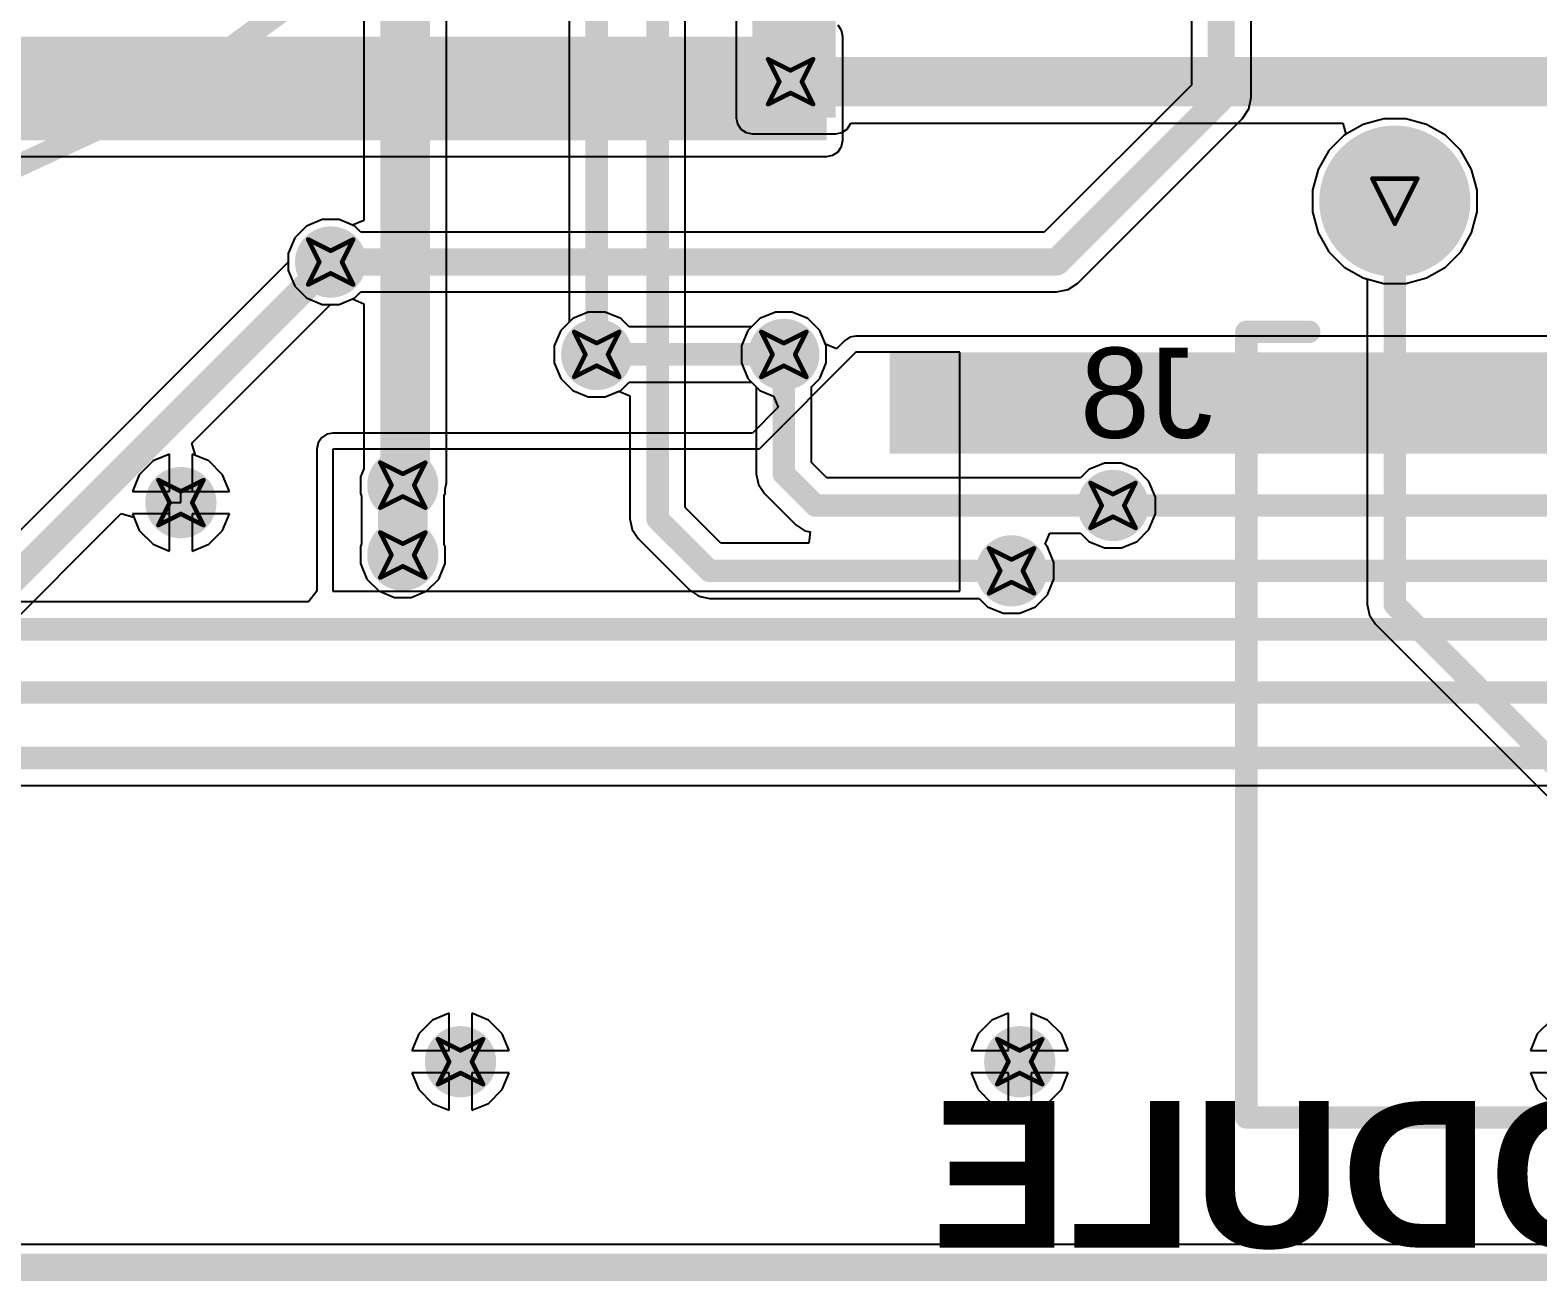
# Model space of a CAD drawing. Header units: inches. Extents: x -48 to 200, y -49 to 27.
# Drawn here: x 2.16 to 2.828, y -0.075 to 0.48 of the extents above; entities that cross this region are included whole.
import ezdxf

# ---------------------------------------------------------------- set-up
doc = ezdxf.new("R2010")
doc.units = ezdxf.units.IN
doc.header["$MEASUREMENT"] = 0
for name, color, linetype in [('Board Outline', 216, 'Continuous'), ('Bottom Layer', 5, 'Continuous'), ('Bottom Overlay', 54, 'Continuous'), ('Bottom Solder', 6, 'Continuous'), ('Drill Drawing', 1, 'Continuous'), ('Multi-Layer', 9, 'Continuous'), ('Pad Holes', 156, 'Continuous'), ('Top Layer', 1, 'Continuous'), ('Top Solder', 216, 'Continuous'), ('Via Holes', 16, 'Continuous')]:
    doc.layers.add(name, color=color, linetype=linetype)
doc.styles.add('Arial', font='', dxfattribs={"height": 0.2})
doc.styles.add('Arial_Bold', font='', dxfattribs={"height": 0.2})
doc.styles.get('Arial').set_extended_font_data('Arial')
doc.styles.get('Arial_Bold').set_extended_font_data('Arial', bold=True)

# ---------------------------------------------------------------- blocks, each defined once
blk = doc.blocks.new('HDR_1_9_F______R_A_B_18')
at = {"layer": 'Bottom Layer'}
h = blk.add_hatch(color=5, dxfattribs=at)
edge = h.paths.add_edge_path()
edge.add_arc((0.8, 0), 0.02953, 0, 360)
at = {"layer": 'Bottom Solder'}
h = blk.add_hatch(color=6, dxfattribs=at)
edge = h.paths.add_edge_path()
edge.add_arc((0.8, 0), 0.03353, 0, 360)
at = {"layer": 'Multi-Layer'}
h = blk.add_hatch(color=9, dxfattribs=at)
edge = h.paths.add_edge_path()
edge.add_arc((0.8, 0), 0.02953, 0, 360)
at = {"layer": 'Pad Holes'}
h = blk.add_hatch(color=7, dxfattribs=at)
edge = h.paths.add_edge_path()
edge.add_arc((0.8, 0), 0.01772, 0, 360)
at = {"layer": 'Top Layer'}
h = blk.add_hatch(color=1, dxfattribs=at)
edge = h.paths.add_edge_path()
edge.add_arc((0.8, 0), 0.02953, 0, 360)
at = {"layer": 'Top Solder'}
h = blk.add_hatch(color=216, dxfattribs=at)
edge = h.paths.add_edge_path()
edge.add_arc((0.8, 0), 0.03353, 0, 360)
at = {"layer": 'Bottom Overlay', "const_width": 0.01}
for points in [[(0.86584, 0.40651), (-0.06584, 0.40651)], [(0.86584, 0.40651), (0.86584, 0.058)], [(0.86584, 0.058), (0.838, 0.058)]]:
    blk.add_lwpolyline(points, dxfattribs=at)
at = {"layer": 'Bottom Overlay', "const_width": 0.005}
for points in [[(0.86334, 0.40651, 1), (0.86834, 0.40651, 1)], [(0.86334, 0.40651, 1), (0.86834, 0.40651, 1)], [(0.8355, 0.058, 1), (0.8405, 0.058, 1)], [(0.86334, 0.058, 1), (0.86834, 0.058, 1)], [(0.86334, 0.058, 1), (0.86834, 0.058, 1)]]:
    blk.add_lwpolyline(points, format="xyb", close=True, dxfattribs=at)
blk = doc.blocks.new('RV4NAYSD503A_B_19')
at = {"layer": 'Bottom Overlay', "const_width": 0.01}
blk.add_lwpolyline([(0.55517, -0.08663, -0.924155), (-0.55796, 0.00126)], format="xyb", dxfattribs=at)

msp = doc.modelspace()

# ---------------------------------------------------------------- hatches: boundary and pattern name
at = {"layer": 'Bottom Layer'}
msp.add_hatch(color=5, dxfattribs=at).paths.add_polyline_path([(2.48, 0.441), (2.517, 0.441), (2.517, 0.792), (2.48, 0.792)])
h = msp.add_hatch(color=5, dxfattribs=at)
edge = h.paths.add_edge_path()
edge.add_arc((2.497, 0.457), 0.01181, 0, 360)
h = msp.add_hatch(color=5, dxfattribs=at)
edge = h.paths.add_edge_path()
edge.add_arc((2.293, 0.377), 0.01181, 0, 360)
h = msp.add_hatch(color=5, dxfattribs=at)
edge = h.paths.add_edge_path()
edge.add_arc((2.411, 0.336), 0.01181, 0, 360)
h = msp.add_hatch(color=5, dxfattribs=at)
edge = h.paths.add_edge_path()
edge.add_arc((2.494, 0.336), 0.01181, 0, 360)
h = msp.add_hatch(color=5, dxfattribs=at)
edge = h.paths.add_edge_path()
edge.add_arc((2.325, 0.278), 0.01181, 0, 360)
h = msp.add_hatch(color=5, dxfattribs=at)
edge = h.paths.add_edge_path()
edge.add_arc((2.22658, 0.27025), 0.01181, 0, 360)
h = msp.add_hatch(color=5, dxfattribs=at)
edge = h.paths.add_edge_path()
edge.add_arc((2.64, 0.269), 0.01181, 0, 360)
h = msp.add_hatch(color=5, dxfattribs=at)
edge = h.paths.add_edge_path()
edge.add_arc((2.325, 0.247), 0.01181, 0, 360)
h = msp.add_hatch(color=5, dxfattribs=at)
edge = h.paths.add_edge_path()
edge.add_arc((2.595, 0.24), 0.01181, 0, 360)
h = msp.add_hatch(color=5, dxfattribs=at)
edge = h.paths.add_edge_path()
edge.add_arc((2.3506, 0.02222), 0.01181, 0, 360)
h = msp.add_hatch(color=5, dxfattribs=at)
edge = h.paths.add_edge_path()
edge.add_arc((2.59863, 0.02222), 0.01181, 0, 360)
at = {"layer": 'Bottom Solder'}
h = msp.add_hatch(color=6, dxfattribs=at)
edge = h.paths.add_edge_path()
edge.add_arc((2.497, 0.457), 0.01581, 0, 360)
h = msp.add_hatch(color=6, dxfattribs=at)
edge = h.paths.add_edge_path()
edge.add_arc((2.293, 0.377), 0.01581, 0, 360)
h = msp.add_hatch(color=6, dxfattribs=at)
edge = h.paths.add_edge_path()
edge.add_arc((2.411, 0.336), 0.01581, 0, 360)
h = msp.add_hatch(color=6, dxfattribs=at)
edge = h.paths.add_edge_path()
edge.add_arc((2.494, 0.336), 0.01581, 0, 360)
h = msp.add_hatch(color=6, dxfattribs=at)
edge = h.paths.add_edge_path()
edge.add_arc((2.325, 0.278), 0.01581, 0, 360)
h = msp.add_hatch(color=6, dxfattribs=at)
edge = h.paths.add_edge_path()
edge.add_arc((2.22658, 0.27025), 0.01581, 0, 360)
h = msp.add_hatch(color=6, dxfattribs=at)
edge = h.paths.add_edge_path()
edge.add_arc((2.64, 0.269), 0.01581, 0, 360)
h = msp.add_hatch(color=6, dxfattribs=at)
edge = h.paths.add_edge_path()
edge.add_arc((2.325, 0.247), 0.01581, 0, 360)
h = msp.add_hatch(color=6, dxfattribs=at)
edge = h.paths.add_edge_path()
edge.add_arc((2.595, 0.24), 0.01581, 0, 360)
h = msp.add_hatch(color=6, dxfattribs=at)
edge = h.paths.add_edge_path()
edge.add_arc((2.3506, 0.02222), 0.01581, 0, 360)
h = msp.add_hatch(color=6, dxfattribs=at)
edge = h.paths.add_edge_path()
edge.add_arc((2.59863, 0.02222), 0.01581, 0, 360)
at = {"layer": 'Top Layer'}
for points in [[(2.513, 0.477), (1.539, 0.477), (1.539, 0.431), (2.513, 0.431)], [(2.541, 0.292), (3.693, 0.292), (3.693, 0.337), (2.541, 0.337)]]:
    msp.add_hatch(color=1, dxfattribs=at).paths.add_polyline_path(points)
h = msp.add_hatch(color=1, dxfattribs=at)
edge = h.paths.add_edge_path()
edge.add_arc((2.497, 0.457), 0.01181, 0, 360)
h = msp.add_hatch(color=1, dxfattribs=at)
edge = h.paths.add_edge_path()
edge.add_arc((2.293, 0.377), 0.01181, 0, 360)
h = msp.add_hatch(color=1, dxfattribs=at)
edge = h.paths.add_edge_path()
edge.add_arc((2.411, 0.336), 0.01181, 0, 360)
h = msp.add_hatch(color=1, dxfattribs=at)
edge = h.paths.add_edge_path()
edge.add_arc((2.494, 0.336), 0.01181, 0, 360)
h = msp.add_hatch(color=1, dxfattribs=at)
edge = h.paths.add_edge_path()
edge.add_arc((2.325, 0.278), 0.01181, 0, 360)
h = msp.add_hatch(color=1, dxfattribs=at)
edge = h.paths.add_edge_path()
edge.add_arc((2.22658, 0.27025), 0.01181, 0, 360)
h = msp.add_hatch(color=1, dxfattribs=at)
edge = h.paths.add_edge_path()
edge.add_arc((2.64, 0.269), 0.01181, 0, 360)
h = msp.add_hatch(color=1, dxfattribs=at)
edge = h.paths.add_edge_path()
edge.add_arc((2.325, 0.247), 0.01181, 0, 360)
h = msp.add_hatch(color=1, dxfattribs=at)
edge = h.paths.add_edge_path()
edge.add_arc((2.595, 0.24), 0.01181, 0, 360)
h = msp.add_hatch(color=1, dxfattribs=at)
edge = h.paths.add_edge_path()
edge.add_arc((2.3506, 0.02222), 0.01181, 0, 360)
h = msp.add_hatch(color=1, dxfattribs=at)
edge = h.paths.add_edge_path()
edge.add_arc((2.59863, 0.02222), 0.01181, 0, 360)
at = {"layer": 'Top Solder'}
h = msp.add_hatch(color=216, dxfattribs=at)
edge = h.paths.add_edge_path()
edge.add_arc((2.497, 0.457), 0.01581, 0, 360)
h = msp.add_hatch(color=216, dxfattribs=at)
edge = h.paths.add_edge_path()
edge.add_arc((2.293, 0.377), 0.01581, 0, 360)
h = msp.add_hatch(color=216, dxfattribs=at)
edge = h.paths.add_edge_path()
edge.add_arc((2.411, 0.336), 0.01581, 0, 360)
h = msp.add_hatch(color=216, dxfattribs=at)
edge = h.paths.add_edge_path()
edge.add_arc((2.494, 0.336), 0.01581, 0, 360)
h = msp.add_hatch(color=216, dxfattribs=at)
edge = h.paths.add_edge_path()
edge.add_arc((2.325, 0.278), 0.01581, 0, 360)
h = msp.add_hatch(color=216, dxfattribs=at)
edge = h.paths.add_edge_path()
edge.add_arc((2.22658, 0.27025), 0.01581, 0, 360)
h = msp.add_hatch(color=216, dxfattribs=at)
edge = h.paths.add_edge_path()
edge.add_arc((2.64, 0.269), 0.01581, 0, 360)
h = msp.add_hatch(color=216, dxfattribs=at)
edge = h.paths.add_edge_path()
edge.add_arc((2.325, 0.247), 0.01581, 0, 360)
h = msp.add_hatch(color=216, dxfattribs=at)
edge = h.paths.add_edge_path()
edge.add_arc((2.595, 0.24), 0.01581, 0, 360)
h = msp.add_hatch(color=216, dxfattribs=at)
edge = h.paths.add_edge_path()
edge.add_arc((2.3506, 0.02222), 0.01581, 0, 360)
h = msp.add_hatch(color=216, dxfattribs=at)
edge = h.paths.add_edge_path()
edge.add_arc((2.59863, 0.02222), 0.01581, 0, 360)
at = {"layer": 'Via Holes'}
h = msp.add_hatch(color=7, dxfattribs=at)
edge = h.paths.add_edge_path()
edge.add_arc((2.497, 0.457), 0.00591, 0, 360)
h = msp.add_hatch(color=7, dxfattribs=at)
edge = h.paths.add_edge_path()
edge.add_arc((2.293, 0.377), 0.00591, 0, 360)
h = msp.add_hatch(color=7, dxfattribs=at)
edge = h.paths.add_edge_path()
edge.add_arc((2.411, 0.336), 0.00591, 0, 360)
h = msp.add_hatch(color=7, dxfattribs=at)
edge = h.paths.add_edge_path()
edge.add_arc((2.494, 0.336), 0.00591, 0, 360)
h = msp.add_hatch(color=7, dxfattribs=at)
edge = h.paths.add_edge_path()
edge.add_arc((2.325, 0.278), 0.00591, 0, 360)
h = msp.add_hatch(color=7, dxfattribs=at)
edge = h.paths.add_edge_path()
edge.add_arc((2.22658, 0.27025), 0.00591, 0, 360)
h = msp.add_hatch(color=7, dxfattribs=at)
edge = h.paths.add_edge_path()
edge.add_arc((2.64, 0.269), 0.00591, 0, 360)
h = msp.add_hatch(color=7, dxfattribs=at)
edge = h.paths.add_edge_path()
edge.add_arc((2.325, 0.247), 0.00591, 0, 360)
h = msp.add_hatch(color=7, dxfattribs=at)
edge = h.paths.add_edge_path()
edge.add_arc((2.595, 0.24), 0.00591, 0, 360)
h = msp.add_hatch(color=7, dxfattribs=at)
edge = h.paths.add_edge_path()
edge.add_arc((2.3506, 0.02222), 0.00591, 0, 360)
h = msp.add_hatch(color=7, dxfattribs=at)
edge = h.paths.add_edge_path()
edge.add_arc((2.59863, 0.02222), 0.00591, 0, 360)

# ---------------------------------------------------------------- linework, layer by layer
at = {"layer": 'Board Outline', "const_width": 0.012}
msp.add_lwpolyline([(-0.067, -0.069), (3.933, -0.069)], dxfattribs=at)
at = {"layer": 'Bottom Layer'}
for p, q in [((2.45024, 0.26807), (2.45024, 1.02413)), ((2.39876, 0.99588), (2.39876, 0.35037)), ((2.47286, 0.792), (2.47286, 0.441)), ((2.30765, 0.75111), (2.30765, 0.39549)), ((2.34435, 0.279), (2.34435, 0.75111)), ((2.47286, 0.441), (2.47341, 0.43827)), ((2.47341, 0.43827), (2.47495, 0.43595)), ((2.47495, 0.43595), (2.47727, 0.43441)), ((2.51973, 0.43441), (2.52205, 0.43595)), ((2.52205, 0.43595), (2.52359, 0.43827)), ((2.52359, 0.43827), (2.52367, 0.43865)), ((2.52367, 0.43865), (2.74196, 0.43865)), ((2.74196, 0.43865), (2.7433, 0.43365)), ((2.47727, 0.43441), (2.48, 0.43386)), ((2.48, 0.43386), (2.517, 0.43386)), ((2.517, 0.43386), (2.51973, 0.43441)), ((2.74257, 0.43323), (2.73577, 0.42643)), ((2.7433, 0.43365), (2.74257, 0.43323)), ((2.73577, 0.42643), (2.73096, 0.4181)), ((2.73096, 0.4181), (2.72847, 0.40881)), ((2.72847, 0.40881), (2.72847, 0.39919)), ((2.28926, 0.39581), (2.28234, 0.39295)), ((2.29674, 0.39581), (2.28926, 0.39581)), ((2.30265, 0.39336), (2.29674, 0.39581)), ((2.30765, 0.39549), (2.30265, 0.39336)), ((2.72847, 0.39919), (2.73096, 0.3899)), ((2.28234, 0.39295), (2.27705, 0.38766)), ((2.73096, 0.3899), (2.73577, 0.38157)), ((2.27705, 0.38766), (2.27419, 0.38074)), ((2.73577, 0.38157), (2.74257, 0.37477)), ((2.27419, 0.37693), (1.96851, 0.07125)), ((2.27419, 0.38074), (2.27419, 0.37693)), ((2.74257, 0.37477), (2.7509, 0.36996)), ((2.7509, 0.36996), (2.75276, 0.36946)), ((2.75276, 0.36946), (2.75276, 0.225)), ((2.23143, 0.29668), (2.29293, 0.35819)), ((2.29293, 0.35819), (2.29674, 0.35819)), ((2.29674, 0.35819), (2.30265, 0.36064)), ((2.30265, 0.36064), (2.30765, 0.35851)), ((2.30765, 0.35851), (2.30765, 0.28526)), ((2.49026, 0.35481), (2.48334, 0.35195)), ((2.49774, 0.35481), (2.49026, 0.35481)), ((2.50466, 0.35195), (2.49774, 0.35481)), ((2.39876, 0.35037), (2.39505, 0.34666)), ((2.48334, 0.35195), (2.47805, 0.34666)), ((2.50995, 0.34666), (2.50466, 0.35195)), ((2.39505, 0.34666), (2.39219, 0.33974)), ((2.47805, 0.34666), (2.47519, 0.33974)), ((2.51281, 0.33974), (2.50995, 0.34666)), ((2.39219, 0.33974), (2.39219, 0.33226)), ((2.47519, 0.33974), (2.47519, 0.33226)), ((2.51281, 0.33226), (2.51281, 0.33974)), ((2.39219, 0.33226), (2.39505, 0.32534)), ((2.47519, 0.33226), (2.47805, 0.32534)), ((2.50995, 0.32534), (2.51281, 0.33226)), ((2.39505, 0.32534), (2.40034, 0.32005)), ((2.47805, 0.32534), (2.48176, 0.32163)), ((2.48176, 0.32163), (2.48176, 0.283)), ((2.50624, 0.32163), (2.50995, 0.32534)), ((2.50624, 0.28807), (2.50624, 0.32163)), ((2.40034, 0.32005), (2.40726, 0.31719)), ((2.40726, 0.31719), (2.41474, 0.31719)), ((2.41474, 0.31719), (2.42076, 0.31968)), ((2.42076, 0.31968), (2.42576, 0.31763)), ((2.42576, 0.31763), (2.42576, 0.263)), ((2.23301, 0.2912), (2.23143, 0.29668)), ((2.23894, 0.28874), (2.23301, 0.2912)), ((2.24507, 0.28261), (2.23894, 0.28874)), ((2.51307, 0.28124), (2.50624, 0.28807)), ((2.63626, 0.28781), (2.62934, 0.28495)), ((2.64374, 0.28781), (2.63626, 0.28781)), ((2.65066, 0.28495), (2.64374, 0.28781)), ((2.24812, 0.27525), (2.24507, 0.28261)), ((2.30765, 0.28526), (2.30619, 0.28174)), ((2.30619, 0.28174), (2.30619, 0.27426)), ((2.48176, 0.283), (2.4827, 0.27832)), ((2.62563, 0.28124), (2.51307, 0.28124)), ((2.62934, 0.28495), (2.62563, 0.28124)), ((2.65595, 0.27966), (2.65066, 0.28495)), ((2.22658, 0.27025), (2.22658, 0.27525)), ((2.22658, 0.27525), (2.24812, 0.27525)), ((2.30619, 0.27426), (2.30669, 0.27305)), ((2.3434, 0.27326), (2.34381, 0.27426)), ((2.34381, 0.27628), (2.34435, 0.279)), ((2.34381, 0.27426), (2.34381, 0.27628)), ((2.4827, 0.27832), (2.48535, 0.27435)), ((2.48535, 0.27435), (2.49935, 0.26035)), ((2.65881, 0.27274), (2.65595, 0.27966)), ((2.22158, 0.24871), (2.22158, 0.27025)), ((2.22158, 0.27025), (2.22658, 0.27025)), ((2.30669, 0.27305), (2.30669, 0.25195)), ((2.3434, 0.25174), (2.3434, 0.27326)), ((2.46607, 0.25224), (2.45024, 0.26807)), ((2.65881, 0.26526), (2.65881, 0.27274)), ((1.98337, 0.04863), (2.20015, 0.26541)), ((2.20015, 0.26541), (2.20564, 0.26382)), ((2.20564, 0.26382), (2.20809, 0.2579)), ((2.24812, 0.26525), (2.23158, 0.26525)), ((2.23158, 0.26525), (2.23158, 0.24871)), ((2.24507, 0.2579), (2.24812, 0.26525)), ((2.42576, 0.263), (2.4267, 0.25832)), ((2.65595, 0.25834), (2.65881, 0.26526)), ((2.20809, 0.2579), (2.21423, 0.25176)), ((2.23894, 0.25176), (2.24507, 0.2579)), ((2.4267, 0.25832), (2.42935, 0.25435)), ((2.42935, 0.25435), (2.45235, 0.23135)), ((2.49935, 0.26035), (2.50332, 0.2577)), ((2.50332, 0.2577), (2.50564, 0.25724)), ((2.50564, 0.25724), (2.50514, 0.25224)), ((2.60984, 0.25176), (2.61191, 0.25676)), ((2.61191, 0.25676), (2.62563, 0.25676)), ((2.62563, 0.25676), (2.62934, 0.25305)), ((2.65066, 0.25305), (2.65595, 0.25834)), ((2.21423, 0.25176), (2.22158, 0.24871)), ((2.23158, 0.24871), (2.23894, 0.25176)), ((2.30669, 0.25195), (2.30619, 0.25074)), ((2.30619, 0.25074), (2.30619, 0.24326)), ((2.34381, 0.25074), (2.3434, 0.25174)), ((2.34381, 0.24326), (2.34381, 0.25074)), ((2.50514, 0.25224), (2.46607, 0.25224)), ((2.61095, 0.25066), (2.60984, 0.25176)), ((2.61381, 0.24374), (2.61095, 0.25066)), ((2.62934, 0.25305), (2.63626, 0.25019)), ((2.63626, 0.25019), (2.64374, 0.25019)), ((2.64374, 0.25019), (2.65066, 0.25305)), ((2.30619, 0.24326), (2.30905, 0.23634)), ((2.34095, 0.23634), (2.34381, 0.24326)), ((2.61381, 0.23626), (2.61381, 0.24374)), ((2.30905, 0.23634), (2.31434, 0.23105)), ((2.33566, 0.23105), (2.34095, 0.23634)), ((2.61095, 0.22934), (2.61381, 0.23626)), ((2.31434, 0.23105), (2.32126, 0.22819)), ((2.32126, 0.22819), (2.32874, 0.22819)), ((2.32874, 0.22819), (2.33566, 0.23105)), ((2.45235, 0.23135), (2.45632, 0.2287)), ((2.45632, 0.2287), (2.461, 0.22776)), ((2.461, 0.22776), (2.58063, 0.22776)), ((2.58063, 0.22776), (2.58434, 0.22405)), ((2.60566, 0.22405), (2.61095, 0.22934)), ((2.58434, 0.22405), (2.59126, 0.22119)), ((2.59126, 0.22119), (2.59874, 0.22119)), ((2.59874, 0.22119), (2.60566, 0.22405)), ((2.75276, 0.225), (2.7537, 0.22032)), ((2.7537, 0.22032), (2.75635, 0.21635)), ((2.75635, 0.21635), (2.89273, 0.07996)), ((2.33824, 0.04071), (2.33211, 0.03458)), ((2.3456, 0.04376), (2.33824, 0.04071)), ((2.3456, 0.02722), (2.3456, 0.04376)), ((2.36295, 0.04071), (2.3556, 0.04376)), ((2.3556, 0.04376), (2.3556, 0.02722)), ((2.36909, 0.03458), (2.36295, 0.04071)), ((2.58628, 0.04071), (2.58014, 0.03458)), ((2.59363, 0.04376), (2.58628, 0.04071)), ((2.59363, 0.02722), (2.59363, 0.04376)), ((2.61098, 0.04071), (2.60363, 0.04376)), ((2.60363, 0.04376), (2.60363, 0.02722)), ((2.61712, 0.03458), (2.61098, 0.04071)), ((2.83431, 0.04071), (2.82817, 0.03458)), ((2.33211, 0.03458), (2.32906, 0.02722)), ((2.37214, 0.02722), (2.36909, 0.03458)), ((2.58014, 0.03458), (2.57709, 0.02722)), ((2.62017, 0.02722), (2.61712, 0.03458)), ((2.82817, 0.03458), (2.82512, 0.02722)), ((2.32906, 0.02722), (2.3456, 0.02722)), ((2.3556, 0.02722), (2.37214, 0.02722)), ((2.57709, 0.02722), (2.59363, 0.02722)), ((2.60363, 0.02722), (2.62017, 0.02722)), ((2.82512, 0.02722), (2.84166, 0.02722)), ((2.3456, 0.01722), (2.32906, 0.01722)), ((2.32906, 0.01722), (2.33211, 0.00987)), ((2.3456, 0.00068), (2.3456, 0.01722)), ((2.37214, 0.01722), (2.3556, 0.01722)), ((2.3556, 0.01722), (2.3556, 0.00068)), ((2.36909, 0.00987), (2.37214, 0.01722)), ((2.59363, 0.01722), (2.57709, 0.01722)), ((2.57709, 0.01722), (2.58014, 0.00987)), ((2.59363, 0.00068), (2.59363, 0.01722)), ((2.62017, 0.01722), (2.60363, 0.01722)), ((2.60363, 0.01722), (2.60363, 0.00068)), ((2.61712, 0.00987), (2.62017, 0.01722)), ((2.84166, 0.01722), (2.82512, 0.01722)), ((2.82512, 0.01722), (2.82817, 0.00987)), ((2.33211, 0.00987), (2.33824, 0.00373)), ((2.36295, 0.00373), (2.36909, 0.00987)), ((2.58014, 0.00987), (2.58628, 0.00373)), ((2.61098, 0.00373), (2.61712, 0.00987)), ((2.82817, 0.00987), (2.83431, 0.00373)), ((2.33824, 0.00373), (2.3456, 0.00068)), ((2.3556, 0.00068), (2.36295, 0.00373)), ((2.58628, 0.00373), (2.59363, 0.00068)), ((2.60363, 0.00068), (2.61098, 0.00373)), ((3.9228, -0.0588), (-0.0568, -0.0588))]:
    msp.add_line(p, q, dxfattribs=at)
for points, const_width in [([(2.438, 0.263), (2.438, 1.038)], 0.01), ([(2.411, 0.336), (2.411, 1.01)], 0.01), ([(2.326, 0.279), (2.326, 0.75596)], 0.022), ([(2.497, 0.457), (2.881, 0.457)], 0.022), ([(2.765, 0.225), (2.765, 0.404)], 0.01), ([(1.974, 0.058), (2.293, 0.377)], 0.012), ([(2.494, 0.283), (2.494, 0.336)], 0.01), ([(2.32504, 0.24704), (2.32504, 0.27796)], 0.022), ([(2.494, 0.283), (2.508, 0.269)], 0.01), ([(2.438, 0.263), (2.461, 0.24)], 0.01), ([(2.508, 0.269), (2.64, 0.269)], 0.01), ([(2.461, 0.24), (2.595, 0.24)], 0.01), ([(2.765, 0.225), (2.90138, 0.08862)], 0.01)]:
    msp.add_lwpolyline(points, dxfattribs=dict(at, const_width=const_width))
for points, const_width in [([(2.4915, 0.457, 1), (2.5025, 0.457, 1)], 0.011), ([(2.7625, 0.404, 1), (2.7675, 0.404, 1)], 0.005), ([(2.29, 0.377, 1), (2.296, 0.377, 1)], 0.006), ([(2.4085, 0.336, 1), (2.4135, 0.336, 1)], 0.005), ([(2.4915, 0.336, 1), (2.4965, 0.336, 1)], 0.005), ([(2.31954, 0.27796, 1), (2.33054, 0.27796, 1)], 0.011), ([(2.3205, 0.279, 1), (2.3315, 0.279, 1)], 0.011), ([(2.4915, 0.283, 1), (2.4965, 0.283, 1)], 0.005), ([(2.4915, 0.283, 1), (2.4965, 0.283, 1)], 0.005), ([(2.4355, 0.263, 1), (2.4405, 0.263, 1)], 0.005), ([(2.4355, 0.263, 1), (2.4405, 0.263, 1)], 0.005), ([(2.5055, 0.269, 1), (2.5105, 0.269, 1)], 0.005), ([(2.5055, 0.269, 1), (2.5105, 0.269, 1)], 0.005), ([(2.6375, 0.269, 1), (2.6425, 0.269, 1)], 0.005), ([(2.31954, 0.24704, 1), (2.33054, 0.24704, 1)], 0.011), ([(2.4585, 0.24, 1), (2.4635, 0.24, 1)], 0.005), ([(2.4585, 0.24, 1), (2.4635, 0.24, 1)], 0.005), ([(2.5925, 0.24, 1), (2.5975, 0.24, 1)], 0.005), ([(2.7625, 0.225, 1), (2.7675, 0.225, 1)], 0.005), ([(2.7625, 0.225, 1), (2.7675, 0.225, 1)], 0.005)]:
    msp.add_lwpolyline(points, format="xyb", close=True, dxfattribs=dict(at, const_width=const_width))
at = {"layer": 'Drill Drawing', "const_width": 0.002}
for points in [[(2.487, 0.467), (2.497, 0.462)], [(2.487, 0.467), (2.492, 0.457)], [(2.497, 0.462), (2.507, 0.467)], [(2.502, 0.457), (2.507, 0.467)], [(2.487, 0.447), (2.492, 0.457)], [(2.502, 0.457), (2.507, 0.447)], [(2.487, 0.447), (2.497, 0.452)], [(2.497, 0.452), (2.507, 0.447)], [(2.755, 0.414), (2.775, 0.414)], [(2.755, 0.414), (2.765, 0.394)], [(2.765, 0.394), (2.775, 0.414)], [(2.283, 0.387), (2.293, 0.382)], [(2.283, 0.387), (2.288, 0.377)], [(2.293, 0.382), (2.303, 0.387)], [(2.298, 0.377), (2.303, 0.387)], [(2.283, 0.367), (2.288, 0.377)], [(2.298, 0.377), (2.303, 0.367)], [(2.283, 0.367), (2.293, 0.372)], [(2.293, 0.372), (2.303, 0.367)], [(2.401, 0.346), (2.411, 0.341)], [(2.401, 0.346), (2.406, 0.336)], [(2.411, 0.341), (2.421, 0.346)], [(2.416, 0.336), (2.421, 0.346)], [(2.484, 0.346), (2.494, 0.341)], [(2.484, 0.346), (2.489, 0.336)], [(2.494, 0.341), (2.504, 0.346)], [(2.499, 0.336), (2.504, 0.346)], [(2.401, 0.326), (2.406, 0.336)], [(2.416, 0.336), (2.421, 0.326)], [(2.484, 0.326), (2.489, 0.336)], [(2.499, 0.336), (2.504, 0.326)], [(2.401, 0.326), (2.411, 0.331)], [(2.411, 0.331), (2.421, 0.326)], [(2.484, 0.326), (2.494, 0.331)], [(2.494, 0.331), (2.504, 0.326)], [(2.315, 0.288), (2.325, 0.283)], [(2.315, 0.288), (2.32, 0.278)], [(2.325, 0.283), (2.335, 0.288)], [(2.33, 0.278), (2.335, 0.288)], [(2.21658, 0.28025), (2.22658, 0.27525)], [(2.21658, 0.28025), (2.22158, 0.27025)], [(2.22658, 0.27525), (2.23658, 0.28025)], [(2.23158, 0.27025), (2.23658, 0.28025)], [(2.315, 0.268), (2.32, 0.278)], [(2.33, 0.278), (2.335, 0.268)], [(2.63, 0.279), (2.64, 0.274)], [(2.63, 0.279), (2.635, 0.269)], [(2.64, 0.274), (2.65, 0.279)], [(2.645, 0.269), (2.65, 0.279)], [(2.21658, 0.26025), (2.22158, 0.27025)], [(2.23158, 0.27025), (2.23658, 0.26025)], [(2.315, 0.268), (2.325, 0.273)], [(2.325, 0.273), (2.335, 0.268)], [(2.63, 0.259), (2.635, 0.269)], [(2.645, 0.269), (2.65, 0.259)], [(2.21658, 0.26025), (2.22658, 0.26525)], [(2.22658, 0.26525), (2.23658, 0.26025)], [(2.63, 0.259), (2.64, 0.264)], [(2.64, 0.264), (2.65, 0.259)], [(2.315, 0.257), (2.325, 0.252)], [(2.315, 0.257), (2.32, 0.247)], [(2.325, 0.252), (2.335, 0.257)], [(2.33, 0.247), (2.335, 0.257)], [(2.315, 0.237), (2.32, 0.247)], [(2.33, 0.247), (2.335, 0.237)], [(2.585, 0.25), (2.595, 0.245)], [(2.585, 0.25), (2.59, 0.24)], [(2.595, 0.245), (2.605, 0.25)], [(2.6, 0.24), (2.605, 0.25)], [(2.315, 0.237), (2.325, 0.242)], [(2.325, 0.242), (2.335, 0.237)], [(2.585, 0.23), (2.59, 0.24)], [(2.6, 0.24), (2.605, 0.23)], [(2.585, 0.23), (2.595, 0.235)], [(2.595, 0.235), (2.605, 0.23)], [(2.3406, 0.03222), (2.3506, 0.02722)], [(2.3406, 0.03222), (2.3456, 0.02222)], [(2.3506, 0.02722), (2.3606, 0.03222)], [(2.3556, 0.02222), (2.3606, 0.03222)], [(2.58863, 0.03222), (2.59863, 0.02722)], [(2.58863, 0.03222), (2.59363, 0.02222)], [(2.59863, 0.02722), (2.60863, 0.03222)], [(2.60363, 0.02222), (2.60863, 0.03222)], [(2.3406, 0.01222), (2.3456, 0.02222)], [(2.3556, 0.02222), (2.3606, 0.01222)], [(2.58863, 0.01222), (2.59363, 0.02222)], [(2.60363, 0.02222), (2.60863, 0.01222)], [(2.3406, 0.01222), (2.3506, 0.01722)], [(2.3506, 0.01722), (2.3606, 0.01222)], [(2.58863, 0.01222), (2.59863, 0.01722)], [(2.59863, 0.01722), (2.60863, 0.01222)]]:
    msp.add_lwpolyline(points, dxfattribs=at)
at = {"layer": 'Drill Drawing', "const_width": 0.001}
for points in [[(2.4865, 0.467, 1), (2.4875, 0.467, 1)], [(2.4865, 0.467, 1), (2.4875, 0.467, 1)], [(2.4965, 0.462, 1), (2.4975, 0.462, 1)], [(2.4965, 0.462, 1), (2.4975, 0.462, 1)], [(2.5065, 0.467, 1), (2.5075, 0.467, 1)], [(2.5065, 0.467, 1), (2.5075, 0.467, 1)], [(2.4915, 0.457, 1), (2.4925, 0.457, 1)], [(2.4915, 0.457, 1), (2.4925, 0.457, 1)], [(2.5015, 0.457, 1), (2.5025, 0.457, 1)], [(2.5015, 0.457, 1), (2.5025, 0.457, 1)], [(2.4965, 0.452, 1), (2.4975, 0.452, 1)], [(2.4965, 0.452, 1), (2.4975, 0.452, 1)], [(2.4865, 0.447, 1), (2.4875, 0.447, 1)], [(2.4865, 0.447, 1), (2.4875, 0.447, 1)], [(2.5065, 0.447, 1), (2.5075, 0.447, 1)], [(2.5065, 0.447, 1), (2.5075, 0.447, 1)], [(2.7545, 0.414, 1), (2.7555, 0.414, 1)], [(2.7545, 0.414, 1), (2.7555, 0.414, 1)], [(2.7745, 0.414, 1), (2.7755, 0.414, 1)], [(2.7745, 0.414, 1), (2.7755, 0.414, 1)], [(2.7645, 0.394, 1), (2.7655, 0.394, 1)], [(2.7645, 0.394, 1), (2.7655, 0.394, 1)], [(2.2825, 0.387, 1), (2.2835, 0.387, 1)], [(2.2825, 0.387, 1), (2.2835, 0.387, 1)], [(2.3025, 0.387, 1), (2.3035, 0.387, 1)], [(2.3025, 0.387, 1), (2.3035, 0.387, 1)], [(2.2925, 0.382, 1), (2.2935, 0.382, 1)], [(2.2925, 0.382, 1), (2.2935, 0.382, 1)], [(2.2875, 0.377, 1), (2.2885, 0.377, 1)], [(2.2875, 0.377, 1), (2.2885, 0.377, 1)], [(2.2975, 0.377, 1), (2.2985, 0.377, 1)], [(2.2975, 0.377, 1), (2.2985, 0.377, 1)], [(2.2825, 0.367, 1), (2.2835, 0.367, 1)], [(2.2825, 0.367, 1), (2.2835, 0.367, 1)], [(2.2925, 0.372, 1), (2.2935, 0.372, 1)], [(2.2925, 0.372, 1), (2.2935, 0.372, 1)], [(2.3025, 0.367, 1), (2.3035, 0.367, 1)], [(2.3025, 0.367, 1), (2.3035, 0.367, 1)], [(2.4005, 0.346, 1), (2.4015, 0.346, 1)], [(2.4005, 0.346, 1), (2.4015, 0.346, 1)], [(2.4105, 0.341, 1), (2.4115, 0.341, 1)], [(2.4105, 0.341, 1), (2.4115, 0.341, 1)], [(2.4205, 0.346, 1), (2.4215, 0.346, 1)], [(2.4205, 0.346, 1), (2.4215, 0.346, 1)], [(2.4835, 0.346, 1), (2.4845, 0.346, 1)], [(2.4835, 0.346, 1), (2.4845, 0.346, 1)], [(2.4935, 0.341, 1), (2.4945, 0.341, 1)], [(2.4935, 0.341, 1), (2.4945, 0.341, 1)], [(2.5035, 0.346, 1), (2.5045, 0.346, 1)], [(2.5035, 0.346, 1), (2.5045, 0.346, 1)], [(2.4055, 0.336, 1), (2.4065, 0.336, 1)], [(2.4055, 0.336, 1), (2.4065, 0.336, 1)], [(2.4155, 0.336, 1), (2.4165, 0.336, 1)], [(2.4155, 0.336, 1), (2.4165, 0.336, 1)], [(2.4885, 0.336, 1), (2.4895, 0.336, 1)], [(2.4885, 0.336, 1), (2.4895, 0.336, 1)], [(2.4985, 0.336, 1), (2.4995, 0.336, 1)], [(2.4985, 0.336, 1), (2.4995, 0.336, 1)], [(2.4105, 0.331, 1), (2.4115, 0.331, 1)], [(2.4105, 0.331, 1), (2.4115, 0.331, 1)], [(2.4935, 0.331, 1), (2.4945, 0.331, 1)], [(2.4935, 0.331, 1), (2.4945, 0.331, 1)], [(2.4005, 0.326, 1), (2.4015, 0.326, 1)], [(2.4005, 0.326, 1), (2.4015, 0.326, 1)], [(2.4205, 0.326, 1), (2.4215, 0.326, 1)], [(2.4205, 0.326, 1), (2.4215, 0.326, 1)], [(2.4835, 0.326, 1), (2.4845, 0.326, 1)], [(2.4835, 0.326, 1), (2.4845, 0.326, 1)], [(2.5035, 0.326, 1), (2.5045, 0.326, 1)], [(2.5035, 0.326, 1), (2.5045, 0.326, 1)], [(2.3145, 0.288, 1), (2.3155, 0.288, 1)], [(2.3145, 0.288, 1), (2.3155, 0.288, 1)], [(2.3345, 0.288, 1), (2.3355, 0.288, 1)], [(2.3345, 0.288, 1), (2.3355, 0.288, 1)], [(2.21608, 0.28025, 1), (2.21708, 0.28025, 1)], [(2.21608, 0.28025, 1), (2.21708, 0.28025, 1)], [(2.23608, 0.28025, 1), (2.23708, 0.28025, 1)], [(2.23608, 0.28025, 1), (2.23708, 0.28025, 1)], [(2.3245, 0.283, 1), (2.3255, 0.283, 1)], [(2.3245, 0.283, 1), (2.3255, 0.283, 1)], [(2.22608, 0.27525, 1), (2.22708, 0.27525, 1)], [(2.22608, 0.27525, 1), (2.22708, 0.27525, 1)], [(2.3195, 0.278, 1), (2.3205, 0.278, 1)], [(2.3195, 0.278, 1), (2.3205, 0.278, 1)], [(2.3295, 0.278, 1), (2.3305, 0.278, 1)], [(2.3295, 0.278, 1), (2.3305, 0.278, 1)], [(2.6295, 0.279, 1), (2.6305, 0.279, 1)], [(2.6295, 0.279, 1), (2.6305, 0.279, 1)], [(2.6395, 0.274, 1), (2.6405, 0.274, 1)], [(2.6395, 0.274, 1), (2.6405, 0.274, 1)], [(2.6495, 0.279, 1), (2.6505, 0.279, 1)], [(2.6495, 0.279, 1), (2.6505, 0.279, 1)], [(2.22108, 0.27025, 1), (2.22208, 0.27025, 1)], [(2.22108, 0.27025, 1), (2.22208, 0.27025, 1)], [(2.23108, 0.27025, 1), (2.23208, 0.27025, 1)], [(2.23108, 0.27025, 1), (2.23208, 0.27025, 1)], [(2.3145, 0.268, 1), (2.3155, 0.268, 1)], [(2.3145, 0.268, 1), (2.3155, 0.268, 1)], [(2.3245, 0.273, 1), (2.3255, 0.273, 1)], [(2.3245, 0.273, 1), (2.3255, 0.273, 1)], [(2.3345, 0.268, 1), (2.3355, 0.268, 1)], [(2.3345, 0.268, 1), (2.3355, 0.268, 1)], [(2.6345, 0.269, 1), (2.6355, 0.269, 1)], [(2.6345, 0.269, 1), (2.6355, 0.269, 1)], [(2.6445, 0.269, 1), (2.6455, 0.269, 1)], [(2.6445, 0.269, 1), (2.6455, 0.269, 1)], [(2.21608, 0.26025, 1), (2.21708, 0.26025, 1)], [(2.21608, 0.26025, 1), (2.21708, 0.26025, 1)], [(2.22608, 0.26525, 1), (2.22708, 0.26525, 1)], [(2.22608, 0.26525, 1), (2.22708, 0.26525, 1)], [(2.23608, 0.26025, 1), (2.23708, 0.26025, 1)], [(2.23608, 0.26025, 1), (2.23708, 0.26025, 1)], [(2.6395, 0.264, 1), (2.6405, 0.264, 1)], [(2.6395, 0.264, 1), (2.6405, 0.264, 1)], [(2.3145, 0.257, 1), (2.3155, 0.257, 1)], [(2.3145, 0.257, 1), (2.3155, 0.257, 1)], [(2.3345, 0.257, 1), (2.3355, 0.257, 1)], [(2.3345, 0.257, 1), (2.3355, 0.257, 1)], [(2.6295, 0.259, 1), (2.6305, 0.259, 1)], [(2.6295, 0.259, 1), (2.6305, 0.259, 1)], [(2.6495, 0.259, 1), (2.6505, 0.259, 1)], [(2.6495, 0.259, 1), (2.6505, 0.259, 1)], [(2.3195, 0.247, 1), (2.3205, 0.247, 1)], [(2.3195, 0.247, 1), (2.3205, 0.247, 1)], [(2.3245, 0.252, 1), (2.3255, 0.252, 1)], [(2.3245, 0.252, 1), (2.3255, 0.252, 1)], [(2.3295, 0.247, 1), (2.3305, 0.247, 1)], [(2.3295, 0.247, 1), (2.3305, 0.247, 1)], [(2.5845, 0.25, 1), (2.5855, 0.25, 1)], [(2.5845, 0.25, 1), (2.5855, 0.25, 1)], [(2.6045, 0.25, 1), (2.6055, 0.25, 1)], [(2.6045, 0.25, 1), (2.6055, 0.25, 1)], [(2.3245, 0.242, 1), (2.3255, 0.242, 1)], [(2.3245, 0.242, 1), (2.3255, 0.242, 1)], [(2.5895, 0.24, 1), (2.5905, 0.24, 1)], [(2.5895, 0.24, 1), (2.5905, 0.24, 1)], [(2.5945, 0.245, 1), (2.5955, 0.245, 1)], [(2.5945, 0.245, 1), (2.5955, 0.245, 1)], [(2.5995, 0.24, 1), (2.6005, 0.24, 1)], [(2.5995, 0.24, 1), (2.6005, 0.24, 1)], [(2.3145, 0.237, 1), (2.3155, 0.237, 1)], [(2.3145, 0.237, 1), (2.3155, 0.237, 1)], [(2.3345, 0.237, 1), (2.3355, 0.237, 1)], [(2.3345, 0.237, 1), (2.3355, 0.237, 1)], [(2.5945, 0.235, 1), (2.5955, 0.235, 1)], [(2.5945, 0.235, 1), (2.5955, 0.235, 1)], [(2.5845, 0.23, 1), (2.5855, 0.23, 1)], [(2.5845, 0.23, 1), (2.5855, 0.23, 1)], [(2.6045, 0.23, 1), (2.6055, 0.23, 1)], [(2.6045, 0.23, 1), (2.6055, 0.23, 1)], [(2.3401, 0.03222, 1), (2.3411, 0.03222, 1)], [(2.3401, 0.03222, 1), (2.3411, 0.03222, 1)], [(2.3501, 0.02722, 1), (2.3511, 0.02722, 1)], [(2.3501, 0.02722, 1), (2.3511, 0.02722, 1)], [(2.3601, 0.03222, 1), (2.3611, 0.03222, 1)], [(2.3601, 0.03222, 1), (2.3611, 0.03222, 1)], [(2.58813, 0.03222, 1), (2.58913, 0.03222, 1)], [(2.58813, 0.03222, 1), (2.58913, 0.03222, 1)], [(2.59813, 0.02722, 1), (2.59913, 0.02722, 1)], [(2.59813, 0.02722, 1), (2.59913, 0.02722, 1)], [(2.60813, 0.03222, 1), (2.60913, 0.03222, 1)], [(2.60813, 0.03222, 1), (2.60913, 0.03222, 1)], [(2.3451, 0.02222, 1), (2.3461, 0.02222, 1)], [(2.3451, 0.02222, 1), (2.3461, 0.02222, 1)], [(2.3551, 0.02222, 1), (2.3561, 0.02222, 1)], [(2.3551, 0.02222, 1), (2.3561, 0.02222, 1)], [(2.59313, 0.02222, 1), (2.59413, 0.02222, 1)], [(2.59313, 0.02222, 1), (2.59413, 0.02222, 1)], [(2.60313, 0.02222, 1), (2.60413, 0.02222, 1)], [(2.60313, 0.02222, 1), (2.60413, 0.02222, 1)], [(2.3501, 0.01722, 1), (2.3511, 0.01722, 1)], [(2.3501, 0.01722, 1), (2.3511, 0.01722, 1)], [(2.59813, 0.01722, 1), (2.59913, 0.01722, 1)], [(2.59813, 0.01722, 1), (2.59913, 0.01722, 1)], [(2.3401, 0.01222, 1), (2.3411, 0.01222, 1)], [(2.3401, 0.01222, 1), (2.3411, 0.01222, 1)], [(2.3601, 0.01222, 1), (2.3611, 0.01222, 1)], [(2.3601, 0.01222, 1), (2.3611, 0.01222, 1)], [(2.58813, 0.01222, 1), (2.58913, 0.01222, 1)], [(2.58813, 0.01222, 1), (2.58913, 0.01222, 1)], [(2.60813, 0.01222, 1), (2.60913, 0.01222, 1)], [(2.60813, 0.01222, 1), (2.60913, 0.01222, 1)]]:
    msp.add_lwpolyline(points, format="xyb", close=True, dxfattribs=at)
at = {"layer": 'Top Layer'}
for p, q in [((2.67475, 0.58927), (2.67475, 0.45549)), ((2.70125, 0.45), (2.70125, 0.52303)), ((2.51959, 0.47973), (2.51805, 0.48205)), ((2.52014, 0.477), (2.51959, 0.47973)), ((2.52014, 0.431), (2.52014, 0.477)), ((2.67475, 0.45549), (2.60951, 0.39025)), ((2.70025, 0.44493), (2.70125, 0.45)), ((2.69737, 0.44063), (2.70025, 0.44493)), ((2.62437, 0.36763), (2.69737, 0.44063)), ((2.7509, 0.43804), (2.74257, 0.43323)), ((2.76019, 0.44053), (2.7509, 0.43804)), ((2.76981, 0.44053), (2.76019, 0.44053)), ((2.7791, 0.43804), (2.76981, 0.44053)), ((2.78743, 0.43323), (2.7791, 0.43804)), ((2.51805, 0.42595), (2.51959, 0.42827)), ((2.51959, 0.42827), (2.52014, 0.431)), ((2.74257, 0.43323), (2.73577, 0.42643)), ((2.79423, 0.42643), (2.78743, 0.43323)), ((1.539, 0.42386), (2.513, 0.42386)), ((2.513, 0.42386), (2.51573, 0.42441)), ((2.51573, 0.42441), (2.51805, 0.42595)), ((2.73577, 0.42643), (2.73096, 0.4181)), ((2.79904, 0.4181), (2.79423, 0.42643)), ((2.73096, 0.4181), (2.72847, 0.40881)), ((2.80153, 0.40881), (2.79904, 0.4181)), ((2.72847, 0.40881), (2.72847, 0.39919)), ((2.80153, 0.39919), (2.80153, 0.40881)), ((2.28926, 0.39581), (2.28234, 0.39295)), ((2.29674, 0.39581), (2.28926, 0.39581)), ((2.30366, 0.39295), (2.29674, 0.39581)), ((2.72847, 0.39919), (2.73096, 0.3899)), ((2.79904, 0.3899), (2.80153, 0.39919)), ((2.28234, 0.39295), (2.27705, 0.38766)), ((2.30635, 0.39025), (2.30366, 0.39295)), ((2.60951, 0.39025), (2.30635, 0.39025)), ((2.73096, 0.3899), (2.73577, 0.38157)), ((2.79423, 0.38157), (2.79904, 0.3899)), ((2.27705, 0.38766), (2.27419, 0.38074)), ((2.73577, 0.38157), (2.74257, 0.37477)), ((2.78743, 0.37477), (2.79423, 0.38157)), ((2.27419, 0.38074), (2.27419, 0.37326)), ((2.74257, 0.37477), (2.7509, 0.36996)), ((2.7791, 0.36996), (2.78743, 0.37477)), ((2.27419, 0.37326), (2.27705, 0.36634)), ((2.7509, 0.36996), (2.76019, 0.36747)), ((2.76981, 0.36747), (2.7791, 0.36996)), ((2.27705, 0.36634), (2.28234, 0.36105)), ((2.30366, 0.36105), (2.30635, 0.36375)), ((2.30635, 0.36375), (2.615, 0.36375)), ((2.615, 0.36375), (2.62007, 0.36475)), ((2.62007, 0.36475), (2.62437, 0.36763)), ((2.76019, 0.36747), (2.76981, 0.36747)), ((2.28234, 0.36105), (2.28926, 0.35819)), ((2.28926, 0.35819), (2.29674, 0.35819)), ((2.29674, 0.35819), (2.30366, 0.36105)), ((2.40726, 0.35481), (2.40034, 0.35195)), ((2.41474, 0.35481), (2.40726, 0.35481)), ((2.42166, 0.35195), (2.41474, 0.35481)), ((2.49026, 0.35481), (2.48334, 0.35195)), ((2.49774, 0.35481), (2.49026, 0.35481)), ((2.50466, 0.35195), (2.49774, 0.35481)), ((2.40034, 0.35195), (2.39505, 0.34666)), ((2.42537, 0.34824), (2.42166, 0.35195)), ((2.47963, 0.34824), (2.42537, 0.34824)), ((2.48334, 0.35195), (2.47963, 0.34824)), ((2.50995, 0.34666), (2.50466, 0.35195)), ((2.39505, 0.34666), (2.39219, 0.33974)), ((2.51245, 0.34061), (2.50995, 0.34666)), ((2.52095, 0.34205), (2.51743, 0.33852)), ((2.52327, 0.34359), (2.52095, 0.34205)), ((2.526, 0.34414), (2.52327, 0.34359)), ((2.541, 0.34414), (2.526, 0.34414)), ((3.30195, 0.34414), (2.541, 0.34414)), ((2.541, 0.34414), (2.541, 0.34414)), ((2.39219, 0.33974), (2.39219, 0.33226)), ((2.526, 0.337), (2.483, 0.294)), ((2.51743, 0.33852), (2.51245, 0.34061)), ((2.572, 0.337), (2.526, 0.337)), ((2.572, 0.231), (2.572, 0.337)), ((2.39219, 0.33226), (2.39505, 0.32534)), ((2.39505, 0.32534), (2.40034, 0.32005)), ((2.42166, 0.32005), (2.42537, 0.32376)), ((2.42537, 0.32376), (2.47963, 0.32376)), ((2.47963, 0.32376), (2.48334, 0.32005)), ((2.40034, 0.32005), (2.40726, 0.31719)), ((2.40726, 0.31719), (2.41474, 0.31719)), ((2.41474, 0.31719), (2.42166, 0.32005)), ((2.48334, 0.32005), (2.48939, 0.31755)), ((2.48939, 0.31755), (2.49148, 0.31257)), ((2.49148, 0.31257), (2.48004, 0.30114)), ((2.294, 0.30114), (2.29127, 0.30059)), ((2.48004, 0.30114), (2.294, 0.30114)), ((2.28741, 0.29673), (2.28686, 0.294)), ((2.28895, 0.29905), (2.28741, 0.29673)), ((2.29127, 0.30059), (2.28895, 0.29905)), ((2.21423, 0.28874), (2.20809, 0.28261)), ((2.22158, 0.29179), (2.21423, 0.28874)), ((2.22158, 0.27525), (2.22158, 0.29179)), ((2.23894, 0.28874), (2.23158, 0.29179)), ((2.23158, 0.29179), (2.23158, 0.27525)), ((2.24507, 0.28261), (2.23894, 0.28874)), ((2.28686, 0.294), (2.28686, 0.231)), ((2.483, 0.294), (2.294, 0.294)), ((2.294, 0.294), (2.294, 0.231)), ((2.20809, 0.28261), (2.20505, 0.27525)), ((2.24812, 0.27525), (2.24507, 0.28261)), ((2.20505, 0.27525), (2.22158, 0.27525)), ((2.23158, 0.27525), (2.24812, 0.27525)), ((2.22158, 0.26525), (2.20505, 0.26525)), ((2.20505, 0.26525), (2.20809, 0.2579)), ((2.22158, 0.24871), (2.22158, 0.26525)), ((2.24812, 0.26525), (2.23158, 0.26525)), ((2.23158, 0.26525), (2.23158, 0.24871)), ((2.24507, 0.2579), (2.24812, 0.26525)), ((2.20809, 0.2579), (2.21423, 0.25176)), ((2.23894, 0.25176), (2.24507, 0.2579)), ((2.21423, 0.25176), (2.22158, 0.24871)), ((2.23158, 0.24871), (2.23894, 0.25176)), ((2.28686, 0.231), (2.28321, 0.22624)), ((2.294, 0.231), (2.572, 0.231)), ((2.28321, 0.22624), (1.56516, 0.22624)), ((1.562, 0.14477), (3.79863, 0.14477)), ((2.33824, 0.04071), (2.33211, 0.03458)), ((2.3456, 0.04376), (2.33824, 0.04071)), ((2.3456, 0.02722), (2.3456, 0.04376)), ((2.36295, 0.04071), (2.3556, 0.04376)), ((2.3556, 0.04376), (2.3556, 0.02722)), ((2.36909, 0.03458), (2.36295, 0.04071)), ((2.58628, 0.04071), (2.58014, 0.03458)), ((2.59363, 0.04376), (2.58628, 0.04071)), ((2.59363, 0.02722), (2.59363, 0.04376)), ((2.61098, 0.04071), (2.60363, 0.04376)), ((2.60363, 0.04376), (2.60363, 0.02722)), ((2.61712, 0.03458), (2.61098, 0.04071)), ((2.83431, 0.04071), (2.82817, 0.03458)), ((2.33211, 0.03458), (2.32906, 0.02722)), ((2.37214, 0.02722), (2.36909, 0.03458)), ((2.58014, 0.03458), (2.57709, 0.02722)), ((2.62017, 0.02722), (2.61712, 0.03458)), ((2.82817, 0.03458), (2.82512, 0.02722)), ((2.32906, 0.02722), (2.3456, 0.02722)), ((2.3556, 0.02722), (2.37214, 0.02722)), ((2.57709, 0.02722), (2.59363, 0.02722)), ((2.60363, 0.02722), (2.62017, 0.02722)), ((2.82512, 0.02722), (2.84166, 0.02722)), ((2.3456, 0.01722), (2.32906, 0.01722)), ((2.32906, 0.01722), (2.33211, 0.00987)), ((2.3456, 0.00068), (2.3456, 0.01722)), ((2.37214, 0.01722), (2.3556, 0.01722)), ((2.3556, 0.01722), (2.3556, 0.00068)), ((2.36909, 0.00987), (2.37214, 0.01722)), ((2.59363, 0.01722), (2.57709, 0.01722)), ((2.57709, 0.01722), (2.58014, 0.00987)), ((2.59363, 0.00068), (2.59363, 0.01722)), ((2.62017, 0.01722), (2.60363, 0.01722)), ((2.60363, 0.01722), (2.60363, 0.00068)), ((2.61712, 0.00987), (2.62017, 0.01722)), ((2.84166, 0.01722), (2.82512, 0.01722)), ((2.82512, 0.01722), (2.82817, 0.00987)), ((2.33211, 0.00987), (2.33824, 0.00373)), ((2.36295, 0.00373), (2.36909, 0.00987)), ((2.58014, 0.00987), (2.58628, 0.00373)), ((2.61098, 0.00373), (2.61712, 0.00987)), ((2.82817, 0.00987), (2.83431, 0.00373)), ((2.33824, 0.00373), (2.3456, 0.00068)), ((2.3556, 0.00068), (2.36295, 0.00373)), ((2.58628, 0.00373), (2.59363, 0.00068)), ((2.60363, 0.00068), (2.61098, 0.00373)), ((3.9228, -0.0588), (-0.0568, -0.0588))]:
    msp.add_line(p, q, dxfattribs=at)
for points, const_width in [([(2.688, 0.45), (2.688, 0.65)], 0.012), ([(2.615, 0.377), (2.688, 0.45)], 0.012), ([(2.293, 0.377), (2.615, 0.377)], 0.012), ([(2.411, 0.336), (2.494, 0.336)], 0.01), ([(2.64, 0.269), (3.817, 0.269)], 0.01), ([(2.595, 0.24), (3.82217, 0.24)], 0.01), ([(1.5601, 0.214), (3.865, 0.214)], 0.01), ([(1.559, 0.186), (3.839, 0.186)], 0.01), ([(1.562, 0.157), (3.813, 0.157)], 0.01)]:
    msp.add_lwpolyline(points, dxfattribs=dict(at, const_width=const_width))
for points, const_width in [([(2.685, 0.45, 1), (2.691, 0.45, 1)], 0.006), ([(2.685, 0.45, 1), (2.691, 0.45, 1)], 0.006), ([(2.29, 0.377, 1), (2.296, 0.377, 1)], 0.006), ([(2.612, 0.377, 1), (2.618, 0.377, 1)], 0.006), ([(2.612, 0.377, 1), (2.618, 0.377, 1)], 0.006), ([(2.4085, 0.336, 1), (2.4135, 0.336, 1)], 0.005), ([(2.4915, 0.336, 1), (2.4965, 0.336, 1)], 0.005), ([(2.6375, 0.269, 1), (2.6425, 0.269, 1)], 0.005), ([(2.5925, 0.24, 1), (2.5975, 0.24, 1)], 0.005)]:
    msp.add_lwpolyline(points, format="xyb", close=True, dxfattribs=dict(at, const_width=const_width))

# ---------------------------------------------------------------- block references
for name, p, rotation in [('RV4NAYSD503A_B_19', (1.933, 0.931), 90), ('HDR_1_9_F______R_A_B_18', (3.565, 0.404), 180)]:
    msp.add_blockref(name, p, dxfattribs=dict(rotation=rotation))

# ---------------------------------------------------------------- texts
at = {"layer": 'Bottom Overlay', "style": 'Arial', "text_generation_flag": 2}
msp.add_text('J8', height=0.04, dxfattribs=at).set_placement((2.68432, 0.29901))
at = {"layer": 'Bottom Overlay', "style": 'Arial_Bold', "text_generation_flag": 2}
msp.add_text('433MHz RADIO MODULE', height=0.065, rotation=360, dxfattribs=at).set_placement((3.634, -0.06024))

doc.saveas('drawing.dxf')
